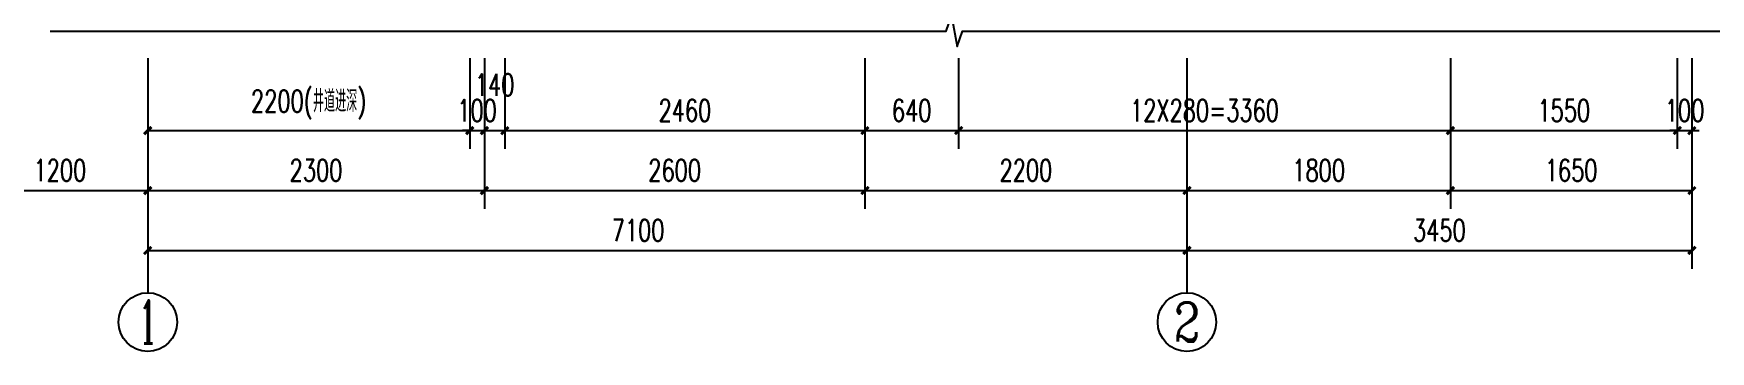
# Model space of a CAD drawing. Extents: x -59142 to 322364, y -122476 to 91021.
# Drawn here: x 171986 to 183443, y -47448 to -45281 of the extents above; entities that cross this region are included whole.
import ezdxf
from ezdxf.enums import TextEntityAlignment as Align

# ---------------------------------------------------------------- set-up
doc = ezdxf.new("R2010")
doc.units = 0
doc.header["$LTSCALE"] = 1000
doc.header["$MEASUREMENT"] = 0
for name, color, linetype in [('AXIS', 3, 'Continuous'), ('AXIS_TEXT', 7, 'Continuous'), ('DIM_SYMB', 3, 'Continuous')]:
    doc.layers.add(name, color=color, linetype=linetype)
doc.styles.add('_TCH_AXIS', font='COMPLEX', dxfattribs={"bigfont": 'GBCBIG'})
doc.styles.add('_TCH_DIM_T3', font='SIMPLEX', dxfattribs={"width": 0.705882, "bigfont": 'GBCBIG'})
doc.dimstyles.new('_TCH_ARCH&&50', dxfattribs={"dimtxt": 148.75, "dimasz": 50, "dimexe": 125, "dimexo": 150, "dimgap": 63.125, "dimtad": 1, "dimdec": 0, "dimzin": 0, "dimdsep": 46, "dimtxsty": '_TCH_DIM_T3', "dimblk": 'ARCHTICK', "dimcen": 0.09, "dimazin": 2, "dimtfac": 1, "dimtdec": 0, "dimtix": 1, "dimtmove": 2, "dimatfit": 3, "dimfxl": 1, "dimtolj": 1, "dimtzin": 0, "dimarcsym": 0})

# ---------------------------------------------------------------- blocks, each defined once
blk = doc.blocks.new('_ArchTick')
at = {"color": 0, "linetype": 'ByBlock', "const_width": 0.4}
blk.add_lwpolyline([(-0.5, -0.5), (0.5, 0.5)], dxfattribs=at)
blk = doc.blocks.new('*D621')
at = {"layer": 'AXIS', "color": 0, "lineweight": -2, "transparency": 16777216}
for p, q in [((177666, -45448), (177666, -46067)), ((178306, -45448), (178306, -46067)), ((177666, -45942), (178306, -45942))]:
    blk.add_line(p, q, dxfattribs=at)
at = {"layer": 'Defpoints', "color": 0, "transparency": 16777216}
for p in [(177666, -45298), (178306, -45298), (178306, -45942)]:
    blk.add_point(p, dxfattribs=at)
at = {"layer": 'AXIS', "color": 0, "lineweight": -2, "transparency": 16777216, "xscale": 50, "yscale": 50, "zscale": 50, "rotation": 180}
blk.add_blockref('_ArchTick', (177666, -45942), dxfattribs=at)
at = {"layer": 'AXIS', "color": 0, "lineweight": -2, "transparency": 16777216, "xscale": 50, "yscale": 50, "zscale": 50}
blk.add_blockref('_ArchTick', (178306, -45942), dxfattribs=at)
at = {"layer": 'AXIS', "color": 0, "transparency": 16777216, "insert": (177986, -45805), "char_height": 148.8, "attachment_point": 5, "style": '_TCH_DIM_T3'}
blk.add_mtext('\\A1;640', dxfattribs=at)
blk = doc.blocks.new('*D622')
at = {"layer": 'AXIS', "color": 0, "lineweight": -2, "transparency": 16777216}
for p, q in [((178306, -45448), (178306, -46067)), ((181666, -45448), (181666, -46067)), ((178306, -45942), (181666, -45942))]:
    blk.add_line(p, q, dxfattribs=at)
at = {"layer": 'Defpoints', "color": 0, "transparency": 16777216}
for p in [(178306, -45298), (181666, -45298), (181666, -45942)]:
    blk.add_point(p, dxfattribs=at)
at = {"layer": 'AXIS', "color": 0, "lineweight": -2, "transparency": 16777216, "xscale": 50, "yscale": 50, "zscale": 50, "rotation": 180}
blk.add_blockref('_ArchTick', (178306, -45942), dxfattribs=at)
at = {"layer": 'AXIS', "color": 0, "lineweight": -2, "transparency": 16777216, "xscale": 50, "yscale": 50, "zscale": 50}
blk.add_blockref('_ArchTick', (181666, -45942), dxfattribs=at)
at = {"layer": 'AXIS', "color": 0, "transparency": 16777216, "insert": (179986, -45805), "char_height": 148.75, "attachment_point": 5, "style": '_TCH_DIM_T3'}
blk.add_mtext('\\A1;12X280=3360', dxfattribs=at)
blk = doc.blocks.new('*D623')
at = {"layer": 'AXIS', "color": 0, "lineweight": -2, "transparency": 16777216}
for p, q in [((181666, -45448), (181666, -46067)), ((183216, -45448), (183216, -46067)), ((181666, -45942), (183216, -45942))]:
    blk.add_line(p, q, dxfattribs=at)
at = {"layer": 'Defpoints', "color": 0, "transparency": 16777216}
for p in [(181666, -45298), (183216, -45298), (183216, -45942)]:
    blk.add_point(p, dxfattribs=at)
at = {"layer": 'AXIS', "color": 0, "lineweight": -2, "transparency": 16777216, "xscale": 50, "yscale": 50, "zscale": 50, "rotation": 180}
blk.add_blockref('_ArchTick', (181666, -45942), dxfattribs=at)
at = {"layer": 'AXIS', "color": 0, "lineweight": -2, "transparency": 16777216, "xscale": 50, "yscale": 50, "zscale": 50}
blk.add_blockref('_ArchTick', (183216, -45942), dxfattribs=at)
at = {"layer": 'AXIS', "color": 0, "transparency": 16777216, "insert": (182441, -45805), "char_height": 148.8, "attachment_point": 5, "style": '_TCH_DIM_T3'}
blk.add_mtext('\\A1;1550', dxfattribs=at)
blk = doc.blocks.new('*D624')
at = {"layer": 'AXIS', "color": 0, "lineweight": -2, "transparency": 16777216}
for p, q in [((183216, -45448), (183216, -46067)), ((183316, -45448), (183316, -46067)), ((183216, -45942), (183166, -45942)), ((183216, -45942), (183316, -45942)), ((183316, -45942), (183366, -45942))]:
    blk.add_line(p, q, dxfattribs=at)
at = {"layer": 'Defpoints', "color": 0, "transparency": 16777216}
for p in [(183216, -45298), (183316, -45298), (183316, -45942)]:
    blk.add_point(p, dxfattribs=at)
at = {"layer": 'AXIS', "color": 0, "lineweight": -2, "transparency": 16777216, "xscale": 50, "yscale": 50, "zscale": 50}
blk.add_blockref('_ArchTick', (183216, -45942), dxfattribs=at)
at = {"layer": 'AXIS', "color": 0, "lineweight": -2, "transparency": 16777216, "xscale": 50, "yscale": 50, "zscale": 50, "rotation": 180}
blk.add_blockref('_ArchTick', (183316, -45942), dxfattribs=at)
at = {"layer": 'AXIS', "color": 0, "transparency": 16777216, "insert": (183266, -45805), "char_height": 148.8, "attachment_point": 5, "style": '_TCH_DIM_T3'}
blk.add_mtext('\\A1;100', dxfattribs=at)
blk = doc.blocks.new('*D625')
at = {"layer": 'AXIS', "color": 0, "lineweight": -2, "transparency": 16777216}
for p, q in [((172766, -45448), (172766, -46067)), ((174966, -45448), (174966, -46067)), ((172766, -45942), (174966, -45942))]:
    blk.add_line(p, q, dxfattribs=at)
at = {"layer": 'Defpoints', "color": 0, "transparency": 16777216}
for p in [(172766, -45298), (174966, -45298), (174966, -45942)]:
    blk.add_point(p, dxfattribs=at)
at = {"layer": 'AXIS', "color": 0, "lineweight": -2, "transparency": 16777216, "xscale": 50, "yscale": 50, "zscale": 50, "rotation": 180}
blk.add_blockref('_ArchTick', (172766, -45942), dxfattribs=at)
at = {"layer": 'AXIS', "color": 0, "lineweight": -2, "transparency": 16777216, "xscale": 50, "yscale": 50, "zscale": 50}
blk.add_blockref('_ArchTick', (174966, -45942), dxfattribs=at)
at = {"layer": 'AXIS', "color": 0, "transparency": 16777216, "insert": (173866, -45766), "char_height": 148.75, "attachment_point": 5, "style": '_TCH_DIM_T3'}
blk.add_mtext('\\A1;2200(井道进深)', dxfattribs=at)
blk = doc.blocks.new('*D626')
at = {"layer": 'AXIS', "color": 0, "lineweight": -2, "transparency": 16777216}
for p, q in [((174966, -45448), (174966, -46067)), ((175066, -45448), (175066, -46067)), ((174966, -45942), (174916, -45942)), ((174966, -45942), (175066, -45942)), ((175066, -45942), (175116, -45942))]:
    blk.add_line(p, q, dxfattribs=at)
at = {"layer": 'Defpoints', "color": 0, "transparency": 16777216}
for p in [(174966, -45298), (175066, -45298), (175066, -45942)]:
    blk.add_point(p, dxfattribs=at)
at = {"layer": 'AXIS', "color": 0, "lineweight": -2, "transparency": 16777216, "xscale": 50, "yscale": 50, "zscale": 50}
blk.add_blockref('_ArchTick', (174966, -45942), dxfattribs=at)
at = {"layer": 'AXIS', "color": 0, "lineweight": -2, "transparency": 16777216, "xscale": 50, "yscale": 50, "zscale": 50, "rotation": 180}
blk.add_blockref('_ArchTick', (175066, -45942), dxfattribs=at)
at = {"layer": 'AXIS', "color": 0, "transparency": 16777216, "insert": (175016, -45805), "char_height": 148.8, "attachment_point": 5, "style": '_TCH_DIM_T3'}
blk.add_mtext('\\A1;100', dxfattribs=at)
blk = doc.blocks.new('*D627')
at = {"layer": 'AXIS', "color": 0, "lineweight": -2, "transparency": 16777216}
for p, q in [((175066, -45448), (175066, -46067)), ((175206, -45448), (175206, -46067)), ((175066, -45942), (175206, -45942))]:
    blk.add_line(p, q, dxfattribs=at)
at = {"layer": 'Defpoints', "color": 0, "transparency": 16777216}
for p in [(175066, -45298), (175206, -45298), (175206, -45942)]:
    blk.add_point(p, dxfattribs=at)
at = {"layer": 'AXIS', "color": 0, "lineweight": -2, "transparency": 16777216, "xscale": 50, "yscale": 50, "zscale": 50, "rotation": 180}
blk.add_blockref('_ArchTick', (175066, -45942), dxfattribs=at)
at = {"layer": 'AXIS', "color": 0, "lineweight": -2, "transparency": 16777216, "xscale": 50, "yscale": 50, "zscale": 50}
blk.add_blockref('_ArchTick', (175206, -45942), dxfattribs=at)
at = {"layer": 'AXIS', "color": 0, "transparency": 16777216, "insert": (175136, -45630), "char_height": 148.8, "attachment_point": 5, "style": '_TCH_DIM_T3'}
blk.add_mtext('\\A1;140', dxfattribs=at)
blk = doc.blocks.new('*D628')
at = {"layer": 'AXIS', "color": 0, "lineweight": -2, "transparency": 16777216}
for p, q in [((175206, -45448), (175206, -46067)), ((177666, -45448), (177666, -46067)), ((175206, -45942), (177666, -45942))]:
    blk.add_line(p, q, dxfattribs=at)
at = {"layer": 'Defpoints', "color": 0, "transparency": 16777216}
for p in [(175206, -45298), (177666, -45298), (177666, -45942)]:
    blk.add_point(p, dxfattribs=at)
at = {"layer": 'AXIS', "color": 0, "lineweight": -2, "transparency": 16777216, "xscale": 50, "yscale": 50, "zscale": 50, "rotation": 180}
blk.add_blockref('_ArchTick', (175206, -45942), dxfattribs=at)
at = {"layer": 'AXIS', "color": 0, "lineweight": -2, "transparency": 16777216, "xscale": 50, "yscale": 50, "zscale": 50}
blk.add_blockref('_ArchTick', (177666, -45942), dxfattribs=at)
at = {"layer": 'AXIS', "color": 0, "transparency": 16777216, "insert": (176436, -45805), "char_height": 148.8, "attachment_point": 5, "style": '_TCH_DIM_T3'}
blk.add_mtext('\\A1;2460', dxfattribs=at)
blk = doc.blocks.new('*D645')
at = {"layer": 'AXIS', "color": 0, "lineweight": -2, "transparency": 16777216}
for p, q in [((171566, -45448), (171566, -46476)), ((172766, -45448), (172766, -46476)), ((171566, -46351), (172766, -46351))]:
    blk.add_line(p, q, dxfattribs=at)
at = {"layer": 'Defpoints', "color": 0, "transparency": 16777216}
for p in [(171566, -45298), (172766, -45298), (172766, -46351)]:
    blk.add_point(p, dxfattribs=at)
at = {"layer": 'AXIS', "color": 0, "lineweight": -2, "transparency": 16777216, "xscale": 50, "yscale": 50, "zscale": 50, "rotation": 180}
blk.add_blockref('_ArchTick', (171566, -46351), dxfattribs=at)
at = {"layer": 'AXIS', "color": 0, "lineweight": -2, "transparency": 16777216, "xscale": 50, "yscale": 50, "zscale": 50}
blk.add_blockref('_ArchTick', (172766, -46351), dxfattribs=at)
at = {"layer": 'AXIS', "color": 0, "transparency": 16777216, "insert": (172166, -46213), "char_height": 148.8, "attachment_point": 5, "style": '_TCH_DIM_T3'}
blk.add_mtext('\\A1;1200', dxfattribs=at)
blk = doc.blocks.new('*D646')
at = {"layer": 'AXIS', "color": 0, "lineweight": -2, "transparency": 16777216}
for p, q in [((172766, -45448), (172766, -46476)), ((175066, -45448), (175066, -46476)), ((172766, -46351), (175066, -46351))]:
    blk.add_line(p, q, dxfattribs=at)
at = {"layer": 'Defpoints', "color": 0, "transparency": 16777216}
for p in [(172766, -45298), (175066, -45298), (175066, -46351)]:
    blk.add_point(p, dxfattribs=at)
at = {"layer": 'AXIS', "color": 0, "lineweight": -2, "transparency": 16777216, "xscale": 50, "yscale": 50, "zscale": 50, "rotation": 180}
blk.add_blockref('_ArchTick', (172766, -46351), dxfattribs=at)
at = {"layer": 'AXIS', "color": 0, "lineweight": -2, "transparency": 16777216, "xscale": 50, "yscale": 50, "zscale": 50}
blk.add_blockref('_ArchTick', (175066, -46351), dxfattribs=at)
at = {"layer": 'AXIS', "color": 0, "transparency": 16777216, "insert": (173916, -46213), "char_height": 148.8, "attachment_point": 5, "style": '_TCH_DIM_T3'}
blk.add_mtext('\\A1;2300', dxfattribs=at)
blk = doc.blocks.new('*D647')
at = {"layer": 'AXIS', "color": 0, "lineweight": -2, "transparency": 16777216}
for p, q in [((175066, -45448), (175066, -46476)), ((177666, -45448), (177666, -46476)), ((175066, -46351), (177666, -46351))]:
    blk.add_line(p, q, dxfattribs=at)
at = {"layer": 'Defpoints', "color": 0, "transparency": 16777216}
for p in [(175066, -45298), (177666, -45298), (177666, -46351)]:
    blk.add_point(p, dxfattribs=at)
at = {"layer": 'AXIS', "color": 0, "lineweight": -2, "transparency": 16777216, "xscale": 50, "yscale": 50, "zscale": 50, "rotation": 180}
blk.add_blockref('_ArchTick', (175066, -46351), dxfattribs=at)
at = {"layer": 'AXIS', "color": 0, "lineweight": -2, "transparency": 16777216, "xscale": 50, "yscale": 50, "zscale": 50}
blk.add_blockref('_ArchTick', (177666, -46351), dxfattribs=at)
at = {"layer": 'AXIS', "color": 0, "transparency": 16777216, "insert": (176366, -46213), "char_height": 148.8, "attachment_point": 5, "style": '_TCH_DIM_T3'}
blk.add_mtext('\\A1;2600', dxfattribs=at)
blk = doc.blocks.new('*D648')
at = {"layer": 'AXIS', "color": 0, "lineweight": -2, "transparency": 16777216}
for p, q in [((177666, -45448), (177666, -46476)), ((179866, -45448), (179866, -46476)), ((177666, -46351), (179866, -46351))]:
    blk.add_line(p, q, dxfattribs=at)
at = {"layer": 'Defpoints', "color": 0, "transparency": 16777216}
for p in [(177666, -45298), (179866, -45298), (179866, -46351)]:
    blk.add_point(p, dxfattribs=at)
at = {"layer": 'AXIS', "color": 0, "lineweight": -2, "transparency": 16777216, "xscale": 50, "yscale": 50, "zscale": 50, "rotation": 180}
blk.add_blockref('_ArchTick', (177666, -46351), dxfattribs=at)
at = {"layer": 'AXIS', "color": 0, "lineweight": -2, "transparency": 16777216, "xscale": 50, "yscale": 50, "zscale": 50}
blk.add_blockref('_ArchTick', (179866, -46351), dxfattribs=at)
at = {"layer": 'AXIS', "color": 0, "transparency": 16777216, "insert": (178766, -46213), "char_height": 148.8, "attachment_point": 5, "style": '_TCH_DIM_T3'}
blk.add_mtext('\\A1;2200', dxfattribs=at)
blk = doc.blocks.new('*D649')
at = {"layer": 'AXIS', "color": 0, "lineweight": -2, "transparency": 16777216}
for p, q in [((179866, -45448), (179866, -46476)), ((181666, -45448), (181666, -46476)), ((179866, -46351), (181666, -46351))]:
    blk.add_line(p, q, dxfattribs=at)
at = {"layer": 'Defpoints', "color": 0, "transparency": 16777216}
for p in [(179866, -45298), (181666, -45298), (181666, -46351)]:
    blk.add_point(p, dxfattribs=at)
at = {"layer": 'AXIS', "color": 0, "lineweight": -2, "transparency": 16777216, "xscale": 50, "yscale": 50, "zscale": 50, "rotation": 180}
blk.add_blockref('_ArchTick', (179866, -46351), dxfattribs=at)
at = {"layer": 'AXIS', "color": 0, "lineweight": -2, "transparency": 16777216, "xscale": 50, "yscale": 50, "zscale": 50}
blk.add_blockref('_ArchTick', (181666, -46351), dxfattribs=at)
at = {"layer": 'AXIS', "color": 0, "transparency": 16777216, "insert": (180766, -46213), "char_height": 148.8, "attachment_point": 5, "style": '_TCH_DIM_T3'}
blk.add_mtext('\\A1;1800', dxfattribs=at)
blk = doc.blocks.new('*D650')
at = {"layer": 'AXIS', "color": 0, "lineweight": -2, "transparency": 16777216}
for p, q in [((181666, -45448), (181666, -46476)), ((183316, -45448), (183316, -46476)), ((181666, -46351), (183316, -46351))]:
    blk.add_line(p, q, dxfattribs=at)
at = {"layer": 'Defpoints', "color": 0, "transparency": 16777216}
for p in [(181666, -45298), (183316, -45298), (183316, -46351)]:
    blk.add_point(p, dxfattribs=at)
at = {"layer": 'AXIS', "color": 0, "lineweight": -2, "transparency": 16777216, "xscale": 50, "yscale": 50, "zscale": 50, "rotation": 180}
blk.add_blockref('_ArchTick', (181666, -46351), dxfattribs=at)
at = {"layer": 'AXIS', "color": 0, "lineweight": -2, "transparency": 16777216, "xscale": 50, "yscale": 50, "zscale": 50}
blk.add_blockref('_ArchTick', (183316, -46351), dxfattribs=at)
at = {"layer": 'AXIS', "color": 0, "transparency": 16777216, "insert": (182491, -46213), "char_height": 148.8, "attachment_point": 5, "style": '_TCH_DIM_T3'}
blk.add_mtext('\\A1;1650', dxfattribs=at)
blk = doc.blocks.new('*D651')
at = {"layer": 'AXIS', "color": 0, "lineweight": -2, "transparency": 16777216}
for p, q in [((172766, -45956), (172766, -46884)), ((179866, -45956), (179866, -46884)), ((172766, -46759), (179866, -46759))]:
    blk.add_line(p, q, dxfattribs=at)
at = {"layer": 'Defpoints', "color": 0, "transparency": 16777216}
for p in [(172766, -45806), (179866, -45806), (179866, -46759)]:
    blk.add_point(p, dxfattribs=at)
at = {"layer": 'AXIS', "color": 0, "lineweight": -2, "transparency": 16777216, "xscale": 50, "yscale": 50, "zscale": 50, "rotation": 180}
blk.add_blockref('_ArchTick', (172766, -46759), dxfattribs=at)
at = {"layer": 'AXIS', "color": 0, "lineweight": -2, "transparency": 16777216, "xscale": 50, "yscale": 50, "zscale": 50}
blk.add_blockref('_ArchTick', (179866, -46759), dxfattribs=at)
at = {"layer": 'AXIS', "color": 0, "transparency": 16777216, "insert": (176116, -46622), "char_height": 148.8, "attachment_point": 5, "style": '_TCH_DIM_T3'}
blk.add_mtext('\\A1;7100', dxfattribs=at)
blk = doc.blocks.new('*D652')
at = {"layer": 'AXIS', "color": 0, "lineweight": -2, "transparency": 16777216}
for p, q in [((179866, -45956), (179866, -46884)), ((183316, -45956), (183316, -46884)), ((179866, -46759), (183316, -46759))]:
    blk.add_line(p, q, dxfattribs=at)
at = {"layer": 'Defpoints', "color": 0, "transparency": 16777216}
for p in [(179866, -45806), (183316, -45806), (183316, -46759)]:
    blk.add_point(p, dxfattribs=at)
at = {"layer": 'AXIS', "color": 0, "lineweight": -2, "transparency": 16777216, "xscale": 50, "yscale": 50, "zscale": 50, "rotation": 180}
blk.add_blockref('_ArchTick', (179866, -46759), dxfattribs=at)
at = {"layer": 'AXIS', "color": 0, "lineweight": -2, "transparency": 16777216, "xscale": 50, "yscale": 50, "zscale": 50}
blk.add_blockref('_ArchTick', (183316, -46759), dxfattribs=at)
at = {"layer": 'AXIS', "color": 0, "transparency": 16777216, "insert": (181591, -46622), "char_height": 148.8, "attachment_point": 5, "style": '_TCH_DIM_T3'}
blk.add_mtext('\\A1;3450', dxfattribs=at)

msp = doc.modelspace()

# ---------------------------------------------------------------- linework, layer by layer
at = {"layer": 'AXIS'}
for p, q in [((172766.2, -46106), (172766.2, -47047.5)), ((179866.2, -46106), (179866.2, -47047.5))]:
    msp.add_line(p, q, dxfattribs=at)
for centre in [(172766.2, -47247.5), (179866.2, -47247.5)]:
    msp.add_circle(centre, 200, dxfattribs=at)
at = {"layer": 'DIM_SYMB'}
msp.add_lwpolyline([(172100, -45264), (178220, -45264), (178258.2, -45159), (178295.2, -45369), (178332.5, -45264), (184452.5, -45264)], dxfattribs=at)

# ---------------------------------------------------------------- texts
at = {"layer": 'AXIS_TEXT', "style": '_TCH_AXIS'}
for s, height, p, p2 in [('1', 294.1, (172703.2, -47394.6), (172829.3, -47394.6)), ('2', 266.3, (179777.5, -47380.6), (179955, -47380.6))]:
    msp.add_text(s, height=height, dxfattribs=at).set_placement(p, p2, align=Align.FIT)

# ---------------------------------------------------------------- dimensions: what is measured, and where the dimension line sits
at = {"layer": 'AXIS'}
for p1, p2, distance, picture, middle in [((171566.2, -45297.5), (172766.2, -45297.5), -1053.4, '*D645', (172166.2, -46213.4)), ((172766.2, -45297.5), (175066.2, -45297.5), -1053.4, '*D646', (173916.2, -46213.4)), ((174966.2, -45297.5), (175066.2, -45297.5), -644.9, '*D626', (175016.2, -45805)), ((175066.2, -45297.5), (177666.2, -45297.5), -1053.4, '*D647', (176366.2, -46213.4)), ((175206.2, -45297.5), (177666.2, -45297.5), -644.9, '*D628', (176436.2, -45805)), ((177666.2, -45297.5), (178306.2, -45297.5), -644.9, '*D621', (177986.2, -45805)), ((177666.2, -45297.5), (179866.2, -45297.5), -1053.4, '*D648', (178766.2, -46213.4)), ((179866.2, -45297.5), (181666.2, -45297.5), -1053.4, '*D649', (180766.2, -46213.4)), ((181666.2, -45297.5), (183216.2, -45297.5), -644.9, '*D623', (182441.2, -45805)), ((181666.2, -45297.5), (183316.2, -45297.5), -1053.4, '*D650', (182491.2, -46213.4)), ((183216.2, -45297.5), (183316.2, -45297.5), -644.9, '*D624', (183266.2, -45805)), ((179866.2, -45806), (183316.2, -45806), -953.4, '*D652', (181591.2, -46621.9))]:
    dim = msp.add_aligned_dim(p1=p1, p2=p2, distance=distance, dimstyle='_TCH_ARCH&&50', dxfattribs=at)
    dim.commit()
    dim.dimension.update_dxf_attribs({"geometry": picture, "text_midpoint": middle})
for p1, p2, text, picture, middle in [((172766.2, -45297.5), (174966.2, -45297.5), '2200(井道进深)', '*D625', (173866.2, -45766)), ((178306.2, -45297.5), (181666.2, -45297.5), '12X280=3360', '*D622', (179986.2, -45805))]:
    dim = msp.add_aligned_dim(p1=p1, p2=p2, distance=-644.9, text=text, dimstyle='_TCH_ARCH&&50', dxfattribs=at)
    dim.commit()
    dim.dimension.update_dxf_attribs({"geometry": picture, "text_midpoint": middle})
for base, p1, p2, picture, middle in [((175206.2, -45942.5), (175066.2, -45297.5), (175206.2, -45297.5), '*D627', (175136.2, -45630)), ((179866.2, -46759.4), (172766.2, -45806), (179866.2, -45806), '*D651', (176116.2, -46621.9))]:
    dim = msp.add_linear_dim(base=base, p1=p1, p2=p2, angle=0, dimstyle='_TCH_ARCH&&50', dxfattribs=at)
    dim.commit()
    dim.dimension.update_dxf_attribs({"geometry": picture, "text_midpoint": middle, "dimtype": 129})

doc.saveas('drawing.dxf')
